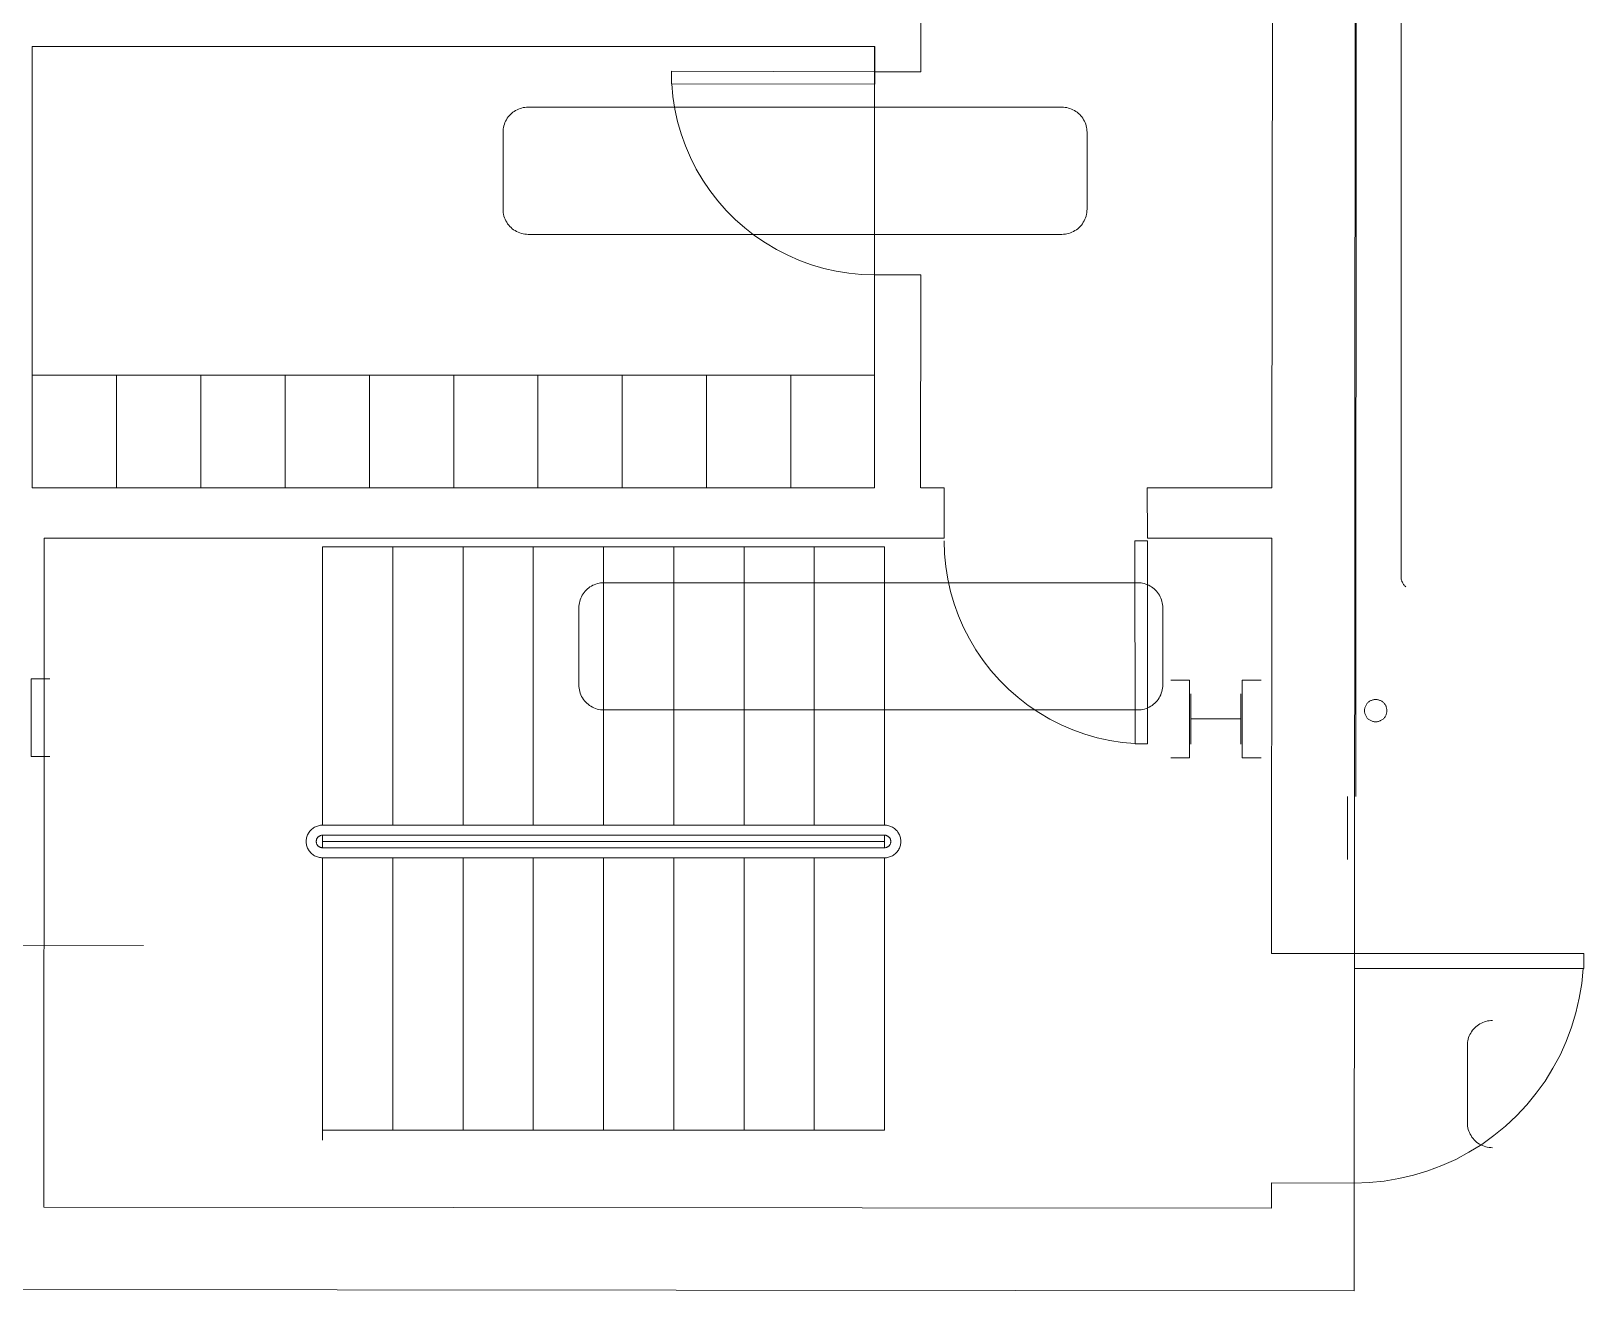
# Model space of a CAD drawing. Header units: centimetres. Extents: x -16.81 to -14.54, y 1.61 to 2.77.
# Drawn here: x -14.7591 to -14.5413, y 1.647 to 1.8236 of the extents above; entities that cross this region are included whole.
import ezdxf

# ---------------------------------------------------------------- set-up
doc = ezdxf.new("R2010")
doc.units = ezdxf.units.CM
doc.header["$MEASUREMENT"] = 0
doc.layers.get('0').update_dxf_attribs({"lineweight": 0})

msp = doc.modelspace()

# ---------------------------------------------------------------- linework, layer by layer
at = {"color": 18, "lineweight": 0, "true_color": 0x000000}
for p, q in [((-14.57331, 1.71629), (-14.57313, 2.1066)), ((-14.58506, 1.75956), (-14.58487, 1.96464)), ((-14.57351, 1.69427), (-14.57326, 1.96463)), ((-14.56696, 1.74711), (-14.56696, 1.83289)), ((-14.63431, 1.81794), (-14.6343, 1.82934)), ((-14.64078, 1.82146), (-14.75894, 1.82146)), ((-14.75894, 1.82146), (-14.75894, 1.75956)), ((-14.75894, 1.82146), (-14.64081, 1.82146)), ((-14.64081, 1.82146), (-14.64081, 1.75956)), ((-14.64078, 1.81794), (-14.64078, 1.82146)), ((-14.66928, 1.81625), (-14.66928, 1.81801)), ((-14.66928, 1.81801), (-14.64078, 1.81794)), ((-14.63431, 1.81794), (-14.64078, 1.81794)), ((-14.64078, 1.81794), (-14.64078, 1.81618)), ((-14.64078, 1.81618), (-14.66928, 1.81625)), ((-14.66923, 1.81625), (-14.66907, 1.81447)), ((-14.66907, 1.81447), (-14.66879, 1.8127)), ((-14.69187, 1.81194), (-14.69203, 1.81177)), ((-14.6917, 1.8121), (-14.69187, 1.81194)), ((-14.69152, 1.81225), (-14.6917, 1.8121)), ((-14.69134, 1.81238), (-14.69152, 1.81225)), ((-14.69114, 1.8125), (-14.69134, 1.81238)), ((-14.69094, 1.81261), (-14.69114, 1.8125)), ((-14.69073, 1.81271), (-14.69094, 1.81261)), ((-14.69051, 1.81279), (-14.69073, 1.81271)), ((-14.69029, 1.81285), (-14.69051, 1.81279)), ((-14.69007, 1.81291), (-14.69029, 1.81285)), ((-14.68984, 1.81294), (-14.69007, 1.81291)), ((-14.68961, 1.81297), (-14.68984, 1.81294)), ((-14.68938, 1.81297), (-14.68961, 1.81297)), ((-14.61452, 1.81297), (-14.68938, 1.81297)), ((-14.66879, 1.8127), (-14.66841, 1.81095)), ((-14.61429, 1.81297), (-14.61452, 1.81297)), ((-14.61406, 1.81294), (-14.61429, 1.81297)), ((-14.61384, 1.81291), (-14.61406, 1.81294)), ((-14.61361, 1.81285), (-14.61384, 1.81291)), ((-14.61339, 1.81279), (-14.61361, 1.81285)), ((-14.61318, 1.81271), (-14.61339, 1.81279)), ((-14.61297, 1.81261), (-14.61318, 1.81271)), ((-14.61276, 1.8125), (-14.61297, 1.81261)), ((-14.61257, 1.81238), (-14.61276, 1.8125)), ((-14.61238, 1.81225), (-14.61257, 1.81238)), ((-14.6122, 1.8121), (-14.61238, 1.81225)), ((-14.61203, 1.81194), (-14.6122, 1.8121)), ((-14.61188, 1.81177), (-14.61203, 1.81194)), ((-14.69287, 1.80991), (-14.69289, 1.80969)), ((-14.69283, 1.81014), (-14.69287, 1.80991)), ((-14.69278, 1.81037), (-14.69283, 1.81014)), ((-14.69271, 1.81059), (-14.69278, 1.81037)), ((-14.69263, 1.8108), (-14.69271, 1.81059)), ((-14.69254, 1.81101), (-14.69263, 1.8108)), ((-14.69243, 1.81121), (-14.69254, 1.81101)), ((-14.69231, 1.81141), (-14.69243, 1.81121)), ((-14.69217, 1.8116), (-14.69231, 1.81141)), ((-14.69203, 1.81177), (-14.69217, 1.8116)), ((-14.66841, 1.81095), (-14.66791, 1.80922)), ((-14.61173, 1.8116), (-14.61188, 1.81177)), ((-14.6116, 1.81141), (-14.61173, 1.8116)), ((-14.61148, 1.81121), (-14.6116, 1.81141)), ((-14.61137, 1.81101), (-14.61148, 1.81121)), ((-14.61127, 1.8108), (-14.61137, 1.81101)), ((-14.61119, 1.81059), (-14.61127, 1.8108)), ((-14.61112, 1.81037), (-14.61119, 1.81059)), ((-14.61107, 1.81014), (-14.61112, 1.81037)), ((-14.61103, 1.80991), (-14.61107, 1.81014)), ((-14.61101, 1.80969), (-14.61103, 1.80991)), ((-14.69289, 1.80969), (-14.6929, 1.80945)), ((-14.6929, 1.80945), (-14.6929, 1.79865)), ((-14.66791, 1.80922), (-14.66731, 1.80753)), ((-14.611, 1.80945), (-14.61101, 1.80969)), ((-14.611, 1.79865), (-14.611, 1.80945)), ((-14.66731, 1.80753), (-14.6666, 1.80589)), ((-14.6666, 1.80589), (-14.6658, 1.80429)), ((-14.6658, 1.80429), (-14.66489, 1.80274)), ((-14.66489, 1.80274), (-14.66389, 1.80126)), ((-14.66389, 1.80126), (-14.66279, 1.79984)), ((-14.66279, 1.79984), (-14.66161, 1.79849)), ((-14.6929, 1.79865), (-14.69289, 1.79841)), ((-14.69289, 1.79841), (-14.69287, 1.79817)), ((-14.69287, 1.79817), (-14.69283, 1.79794)), ((-14.69283, 1.79794), (-14.69277, 1.7977)), ((-14.69277, 1.7977), (-14.6927, 1.79747)), ((-14.6927, 1.79747), (-14.69261, 1.79725)), ((-14.69261, 1.79725), (-14.69251, 1.79703)), ((-14.69251, 1.79703), (-14.69239, 1.79682)), ((-14.69239, 1.79682), (-14.69226, 1.79662)), ((-14.66161, 1.79849), (-14.66035, 1.79722)), ((-14.66035, 1.79722), (-14.65901, 1.79603)), ((-14.61165, 1.79662), (-14.61152, 1.79682)), ((-14.61152, 1.79682), (-14.6114, 1.79703)), ((-14.6114, 1.79703), (-14.6113, 1.79725)), ((-14.6113, 1.79725), (-14.61121, 1.79747)), ((-14.61121, 1.79747), (-14.61113, 1.7977)), ((-14.61113, 1.7977), (-14.61108, 1.79794)), ((-14.61108, 1.79794), (-14.61104, 1.79817)), ((-14.61104, 1.79817), (-14.61101, 1.79841)), ((-14.61101, 1.79841), (-14.611, 1.79865)), ((-14.69226, 1.79662), (-14.69211, 1.79643)), ((-14.69211, 1.79643), (-14.69195, 1.79625)), ((-14.69195, 1.79625), (-14.69178, 1.79608)), ((-14.69178, 1.79608), (-14.6916, 1.79592)), ((-14.6916, 1.79592), (-14.69141, 1.79578)), ((-14.69141, 1.79578), (-14.69121, 1.79565)), ((-14.69121, 1.79565), (-14.691, 1.79553)), ((-14.691, 1.79553), (-14.69078, 1.79543)), ((-14.69078, 1.79543), (-14.69056, 1.79534)), ((-14.69056, 1.79534), (-14.69033, 1.79527)), ((-14.69033, 1.79527), (-14.6901, 1.79521)), ((-14.6901, 1.79521), (-14.68986, 1.79517)), ((-14.68986, 1.79517), (-14.68962, 1.79514)), ((-14.68962, 1.79514), (-14.68938, 1.79513)), ((-14.68938, 1.79513), (-14.61452, 1.79513)), ((-14.65901, 1.79603), (-14.65759, 1.79493)), ((-14.65759, 1.79493), (-14.65611, 1.79392)), ((-14.61452, 1.79513), (-14.61428, 1.79514)), ((-14.61428, 1.79514), (-14.61404, 1.79517)), ((-14.61404, 1.79517), (-14.61381, 1.79521)), ((-14.61381, 1.79521), (-14.61357, 1.79527)), ((-14.61357, 1.79527), (-14.61334, 1.79534)), ((-14.61334, 1.79534), (-14.61312, 1.79543)), ((-14.61312, 1.79543), (-14.6129, 1.79553)), ((-14.6129, 1.79553), (-14.61269, 1.79565)), ((-14.61269, 1.79565), (-14.61249, 1.79578)), ((-14.61249, 1.79578), (-14.6123, 1.79592)), ((-14.6123, 1.79592), (-14.61212, 1.79608)), ((-14.61212, 1.79608), (-14.61195, 1.79625)), ((-14.61195, 1.79625), (-14.61179, 1.79643)), ((-14.61179, 1.79643), (-14.61165, 1.79662)), ((-14.65611, 1.79392), (-14.65457, 1.793)), ((-14.65457, 1.793), (-14.65298, 1.79219)), ((-14.65298, 1.79219), (-14.65134, 1.79147)), ((-14.65134, 1.79147), (-14.64965, 1.79086)), ((-14.64965, 1.79086), (-14.64793, 1.79036)), ((-14.64793, 1.79036), (-14.64618, 1.78996)), ((-14.64618, 1.78996), (-14.64441, 1.78968)), ((-14.64441, 1.78968), (-14.64263, 1.7895)), ((-14.64263, 1.7895), (-14.64084, 1.78944)), ((-14.64081, 1.75956), (-14.64079, 1.78944)), ((-14.63431, 1.78944), (-14.64079, 1.78944)), ((-14.63434, 1.75956), (-14.63432, 1.78944)), ((-14.64081, 1.77539), (-14.75894, 1.77539)), ((-14.74711, 1.77539), (-14.74711, 1.75956)), ((-14.73529, 1.77539), (-14.73529, 1.75956)), ((-14.72347, 1.77539), (-14.72347, 1.75956)), ((-14.71165, 1.77539), (-14.71165, 1.75956)), ((-14.69982, 1.77539), (-14.69982, 1.75956)), ((-14.688, 1.77539), (-14.688, 1.75956)), ((-14.67618, 1.77539), (-14.67618, 1.75956)), ((-14.66436, 1.77539), (-14.66436, 1.75956)), ((-14.65253, 1.77539), (-14.65253, 1.75956)), ((-14.64081, 1.75956), (-14.75894, 1.75956)), ((-14.6408, 1.75956), (-14.75893, 1.75956)), ((-14.63105, 1.75956), (-14.63433, 1.75956)), ((-14.63104, 1.75252), (-14.63105, 1.75956)), ((-14.60254, 1.75252), (-14.60255, 1.75956)), ((-14.58506, 1.75956), (-14.60255, 1.75956)), ((-14.75727, 1.73106), (-14.75727, 1.75252)), ((-14.63104, 1.75252), (-14.75727, 1.75252)), ((-14.71822, 1.75133), (-14.71822, 1.71227)), ((-14.6394, 1.75133), (-14.71822, 1.75133)), ((-14.70836, 1.75133), (-14.70836, 1.71227)), ((-14.69851, 1.75133), (-14.69851, 1.71227)), ((-14.68866, 1.75133), (-14.68866, 1.71227)), ((-14.67881, 1.75133), (-14.67881, 1.71227)), ((-14.66896, 1.75133), (-14.66896, 1.71227)), ((-14.6591, 1.75133), (-14.6591, 1.71227)), ((-14.64925, 1.75133), (-14.64925, 1.71227)), ((-14.6394, 1.75133), (-14.6394, 1.71227)), ((-14.63104, 1.75213), (-14.63098, 1.75034)), ((-14.6043, 1.75217), (-14.60427, 1.72367)), ((-14.60254, 1.75216), (-14.6043, 1.75217)), ((-14.58506, 1.75252), (-14.60254, 1.75252)), ((-14.60251, 1.72366), (-14.60254, 1.75216)), ((-14.58512, 1.69429), (-14.58506, 1.75252)), ((-14.63098, 1.75034), (-14.63081, 1.74856)), ((-14.63081, 1.74856), (-14.63053, 1.74679)), ((-14.63053, 1.74679), (-14.63014, 1.74504)), ((-14.56696, 1.74711), (-14.56696, 1.74699)), ((-14.56696, 1.74699), (-14.56695, 1.74688)), ((-14.56695, 1.74688), (-14.56693, 1.74676)), ((-14.56693, 1.74676), (-14.5669, 1.74665)), ((-14.5669, 1.74665), (-14.56687, 1.74654)), ((-14.6818, 1.74451), (-14.68191, 1.74431)), ((-14.68168, 1.74471), (-14.6818, 1.74451)), ((-14.68154, 1.74489), (-14.68168, 1.74471)), ((-14.6814, 1.74507), (-14.68154, 1.74489)), ((-14.68124, 1.74524), (-14.6814, 1.74507)), ((-14.68107, 1.7454), (-14.68124, 1.74524)), ((-14.68089, 1.74554), (-14.68107, 1.7454)), ((-14.68071, 1.74568), (-14.68089, 1.74554)), ((-14.68051, 1.7458), (-14.68071, 1.74568)), ((-14.68031, 1.74591), (-14.68051, 1.7458)), ((-14.6801, 1.746), (-14.68031, 1.74591)), ((-14.67988, 1.74608), (-14.6801, 1.746)), ((-14.67966, 1.74615), (-14.67988, 1.74608)), ((-14.67944, 1.7462), (-14.67966, 1.74615)), ((-14.67921, 1.74624), (-14.67944, 1.7462)), ((-14.67898, 1.74626), (-14.67921, 1.74624)), ((-14.67875, 1.74627), (-14.67898, 1.74626)), ((-14.60389, 1.74627), (-14.67875, 1.74627)), ((-14.63014, 1.74504), (-14.62964, 1.74332)), ((-14.60366, 1.74626), (-14.60389, 1.74627)), ((-14.60343, 1.74624), (-14.60366, 1.74626)), ((-14.60321, 1.7462), (-14.60343, 1.74624)), ((-14.60298, 1.74615), (-14.60321, 1.7462)), ((-14.60276, 1.74608), (-14.60298, 1.74615)), ((-14.60255, 1.746), (-14.60276, 1.74608)), ((-14.60234, 1.74591), (-14.60255, 1.746)), ((-14.60213, 1.7458), (-14.60234, 1.74591)), ((-14.60194, 1.74568), (-14.60213, 1.7458)), ((-14.60175, 1.74554), (-14.60194, 1.74568)), ((-14.60157, 1.7454), (-14.60175, 1.74554)), ((-14.6014, 1.74524), (-14.60157, 1.7454)), ((-14.60125, 1.74507), (-14.6014, 1.74524)), ((-14.6011, 1.74489), (-14.60125, 1.74507)), ((-14.60097, 1.74471), (-14.6011, 1.74489)), ((-14.60085, 1.74451), (-14.60097, 1.74471)), ((-14.60074, 1.74431), (-14.60085, 1.74451)), ((-14.56687, 1.74654), (-14.56683, 1.74643)), ((-14.56683, 1.74643), (-14.56678, 1.74633)), ((-14.56678, 1.74633), (-14.56673, 1.74622)), ((-14.56673, 1.74622), (-14.56667, 1.74613)), ((-14.56667, 1.74613), (-14.56661, 1.74603)), ((-14.56661, 1.74603), (-14.56653, 1.74594)), ((-14.56653, 1.74594), (-14.56646, 1.74586)), ((-14.56646, 1.74586), (-14.56637, 1.74578)), ((-14.56637, 1.74578), (-14.56629, 1.7457)), ((-14.68226, 1.74298), (-14.68227, 1.74275)), ((-14.68227, 1.74275), (-14.68227, 1.73195)), ((-14.68224, 1.74321), (-14.68226, 1.74298)), ((-14.6822, 1.74344), (-14.68224, 1.74321)), ((-14.68215, 1.74366), (-14.6822, 1.74344)), ((-14.68208, 1.74388), (-14.68215, 1.74366)), ((-14.682, 1.7441), (-14.68208, 1.74388)), ((-14.68191, 1.74431), (-14.682, 1.7441)), ((-14.62964, 1.74332), (-14.62903, 1.74163)), ((-14.60064, 1.7441), (-14.60074, 1.74431)), ((-14.60056, 1.74388), (-14.60064, 1.7441)), ((-14.60049, 1.74366), (-14.60056, 1.74388)), ((-14.60044, 1.74344), (-14.60049, 1.74366)), ((-14.6004, 1.74321), (-14.60044, 1.74344)), ((-14.60038, 1.74298), (-14.6004, 1.74321)), ((-14.60037, 1.74275), (-14.60038, 1.74298)), ((-14.60037, 1.73195), (-14.60037, 1.74275)), ((-14.62903, 1.74163), (-14.62831, 1.73999)), ((-14.62831, 1.73999), (-14.6275, 1.73839)), ((-14.6275, 1.73839), (-14.62658, 1.73685)), ((-14.62658, 1.73685), (-14.62557, 1.73537)), ((-14.62557, 1.73537), (-14.62447, 1.73396)), ((-14.62447, 1.73396), (-14.62329, 1.73262)), ((-14.75645, 1.73278), (-14.75909, 1.73278)), ((-14.75909, 1.73278), (-14.75909, 1.72188)), ((-14.68227, 1.73195), (-14.68226, 1.73171)), ((-14.68226, 1.73171), (-14.68224, 1.73147)), ((-14.68224, 1.73147), (-14.6822, 1.73123)), ((-14.62329, 1.73262), (-14.62202, 1.73135)), ((-14.60045, 1.73123), (-14.60041, 1.73147)), ((-14.60041, 1.73147), (-14.60038, 1.73171)), ((-14.60038, 1.73171), (-14.60037, 1.73195)), ((-14.59927, 1.73263), (-14.59663, 1.73263)), ((-14.59663, 1.73263), (-14.59663, 1.72172)), ((-14.5866, 1.73263), (-14.58924, 1.73263)), ((-14.58924, 1.73263), (-14.58924, 1.72172)), ((-14.75728, 1.6587), (-14.75727, 1.73106)), ((-14.6822, 1.73123), (-14.68214, 1.731)), ((-14.68214, 1.731), (-14.68207, 1.73077)), ((-14.68207, 1.73077), (-14.68198, 1.73055)), ((-14.68198, 1.73055), (-14.68188, 1.73033)), ((-14.68188, 1.73033), (-14.68176, 1.73012)), ((-14.68176, 1.73012), (-14.68163, 1.72992)), ((-14.68163, 1.72992), (-14.68148, 1.72973)), ((-14.68148, 1.72973), (-14.68132, 1.72955)), ((-14.68132, 1.72955), (-14.68115, 1.72938)), ((-14.68115, 1.72938), (-14.68097, 1.72922)), ((-14.68097, 1.72922), (-14.68078, 1.72907)), ((-14.62202, 1.73135), (-14.62067, 1.73017)), ((-14.62067, 1.73017), (-14.61925, 1.72907)), ((-14.60186, 1.72907), (-14.60167, 1.72922)), ((-14.60167, 1.72922), (-14.60149, 1.72938)), ((-14.60149, 1.72938), (-14.60132, 1.72955)), ((-14.60132, 1.72955), (-14.60116, 1.72973)), ((-14.60116, 1.72973), (-14.60102, 1.72992)), ((-14.60102, 1.72992), (-14.60089, 1.73012)), ((-14.60089, 1.73012), (-14.60077, 1.73033)), ((-14.60077, 1.73033), (-14.60067, 1.73055)), ((-14.60067, 1.73055), (-14.60058, 1.73077)), ((-14.60058, 1.73077), (-14.6005, 1.731)), ((-14.6005, 1.731), (-14.60045, 1.73123)), ((-14.59642, 1.73069), (-14.59642, 1.72365)), ((-14.58945, 1.73069), (-14.58945, 1.72365)), ((-14.57182, 1.7292), (-14.57187, 1.72912)), ((-14.57176, 1.72929), (-14.57182, 1.7292)), ((-14.57169, 1.72937), (-14.57176, 1.72929)), ((-14.57162, 1.72944), (-14.57169, 1.72937)), ((-14.57155, 1.72951), (-14.57162, 1.72944)), ((-14.57147, 1.72958), (-14.57155, 1.72951)), ((-14.57139, 1.72964), (-14.57147, 1.72958)), ((-14.5713, 1.72969), (-14.57139, 1.72964)), ((-14.57121, 1.72974), (-14.5713, 1.72969)), ((-14.57112, 1.72978), (-14.57121, 1.72974)), ((-14.57102, 1.72982), (-14.57112, 1.72978)), ((-14.57092, 1.72985), (-14.57102, 1.72982)), ((-14.57082, 1.72987), (-14.57092, 1.72985)), ((-14.57072, 1.72989), (-14.57082, 1.72987)), ((-14.57062, 1.7299), (-14.57072, 1.72989)), ((-14.57052, 1.7299), (-14.57062, 1.7299)), ((-14.57041, 1.7299), (-14.57052, 1.7299)), ((-14.57031, 1.72989), (-14.57041, 1.7299)), ((-14.57021, 1.72987), (-14.57031, 1.72989)), ((-14.57011, 1.72985), (-14.57021, 1.72987)), ((-14.57001, 1.72982), (-14.57011, 1.72985)), ((-14.56992, 1.72978), (-14.57001, 1.72982)), ((-14.56982, 1.72974), (-14.56992, 1.72978)), ((-14.56973, 1.72969), (-14.56982, 1.72974)), ((-14.56965, 1.72964), (-14.56973, 1.72969)), ((-14.56956, 1.72958), (-14.56965, 1.72964)), ((-14.56948, 1.72951), (-14.56956, 1.72958)), ((-14.56941, 1.72944), (-14.56948, 1.72951)), ((-14.56934, 1.72937), (-14.56941, 1.72944)), ((-14.56927, 1.72929), (-14.56934, 1.72937)), ((-14.56921, 1.72921), (-14.56927, 1.72929)), ((-14.56916, 1.72912), (-14.56921, 1.72921)), ((-14.68078, 1.72907), (-14.68058, 1.72894)), ((-14.68058, 1.72894), (-14.68037, 1.72883)), ((-14.68037, 1.72883), (-14.68015, 1.72872)), ((-14.68015, 1.72872), (-14.67993, 1.72863)), ((-14.67993, 1.72863), (-14.6797, 1.72856)), ((-14.6797, 1.72856), (-14.67947, 1.7285)), ((-14.67947, 1.7285), (-14.67923, 1.72846)), ((-14.67923, 1.72846), (-14.67899, 1.72844)), ((-14.67899, 1.72844), (-14.67875, 1.72843)), ((-14.67875, 1.72843), (-14.60389, 1.72843)), ((-14.61925, 1.72907), (-14.61777, 1.72807)), ((-14.61777, 1.72807), (-14.61622, 1.72716)), ((-14.61622, 1.72716), (-14.61463, 1.72635)), ((-14.60389, 1.72843), (-14.60365, 1.72844)), ((-14.60365, 1.72844), (-14.60341, 1.72846)), ((-14.60341, 1.72846), (-14.60318, 1.7285)), ((-14.60318, 1.7285), (-14.60294, 1.72856)), ((-14.60294, 1.72856), (-14.60271, 1.72863)), ((-14.60271, 1.72863), (-14.60249, 1.72872)), ((-14.60249, 1.72872), (-14.60227, 1.72883)), ((-14.60227, 1.72883), (-14.60206, 1.72894)), ((-14.60206, 1.72894), (-14.60186, 1.72907)), ((-14.59642, 1.72717), (-14.58945, 1.72717)), ((-14.57207, 1.72854), (-14.57208, 1.72843)), ((-14.57208, 1.72843), (-14.57208, 1.72833)), ((-14.57208, 1.72833), (-14.57208, 1.72823)), ((-14.57208, 1.72823), (-14.57207, 1.72813)), ((-14.57205, 1.72864), (-14.57207, 1.72854)), ((-14.57207, 1.72813), (-14.57205, 1.72803)), ((-14.57203, 1.72874), (-14.57205, 1.72864)), ((-14.57205, 1.72803), (-14.57203, 1.72793)), ((-14.572, 1.72884), (-14.57203, 1.72874)), ((-14.57203, 1.72793), (-14.572, 1.72783)), ((-14.57196, 1.72893), (-14.572, 1.72884)), ((-14.572, 1.72783), (-14.57196, 1.72773)), ((-14.57192, 1.72903), (-14.57196, 1.72893)), ((-14.57196, 1.72773), (-14.57192, 1.72764)), ((-14.57187, 1.72912), (-14.57192, 1.72903)), ((-14.57192, 1.72764), (-14.57187, 1.72755)), ((-14.57187, 1.72755), (-14.57182, 1.72746)), ((-14.57182, 1.72746), (-14.57176, 1.72738)), ((-14.57176, 1.72738), (-14.57169, 1.7273)), ((-14.57169, 1.7273), (-14.57162, 1.72723)), ((-14.57162, 1.72723), (-14.57155, 1.72716)), ((-14.57155, 1.72716), (-14.57147, 1.72709)), ((-14.57147, 1.72709), (-14.57138, 1.72703)), ((-14.57138, 1.72703), (-14.5713, 1.72698)), ((-14.56973, 1.72698), (-14.56964, 1.72703)), ((-14.56964, 1.72703), (-14.56956, 1.72709)), ((-14.56956, 1.72709), (-14.56948, 1.72716)), ((-14.56948, 1.72716), (-14.56941, 1.72723)), ((-14.56941, 1.72723), (-14.56934, 1.7273)), ((-14.56934, 1.7273), (-14.56927, 1.72738)), ((-14.56927, 1.72738), (-14.56921, 1.72747)), ((-14.56921, 1.72747), (-14.56916, 1.72755)), ((-14.56911, 1.72903), (-14.56916, 1.72912)), ((-14.56916, 1.72755), (-14.56911, 1.72764)), ((-14.56907, 1.72894), (-14.56911, 1.72903)), ((-14.56911, 1.72764), (-14.56907, 1.72774)), ((-14.56903, 1.72884), (-14.56907, 1.72894)), ((-14.56907, 1.72774), (-14.56903, 1.72783)), ((-14.569, 1.72874), (-14.56903, 1.72884)), ((-14.56903, 1.72783), (-14.569, 1.72793)), ((-14.56898, 1.72864), (-14.569, 1.72874)), ((-14.569, 1.72793), (-14.56898, 1.72803)), ((-14.56896, 1.72854), (-14.56898, 1.72864)), ((-14.56898, 1.72803), (-14.56896, 1.72813)), ((-14.56895, 1.72844), (-14.56896, 1.72854)), ((-14.56896, 1.72813), (-14.56895, 1.72823)), ((-14.56895, 1.72834), (-14.56895, 1.72844)), ((-14.56895, 1.72823), (-14.56895, 1.72834)), ((-14.61463, 1.72635), (-14.61298, 1.72564)), ((-14.61298, 1.72564), (-14.61129, 1.72504)), ((-14.61129, 1.72504), (-14.60957, 1.72454)), ((-14.5713, 1.72698), (-14.57121, 1.72693)), ((-14.57121, 1.72693), (-14.57111, 1.72689)), ((-14.57111, 1.72689), (-14.57102, 1.72685)), ((-14.57102, 1.72685), (-14.57092, 1.72682)), ((-14.57092, 1.72682), (-14.57082, 1.7268)), ((-14.57082, 1.7268), (-14.57072, 1.72678)), ((-14.57072, 1.72678), (-14.57062, 1.72677)), ((-14.57062, 1.72677), (-14.57051, 1.72677)), ((-14.57051, 1.72677), (-14.57041, 1.72677)), ((-14.57041, 1.72677), (-14.57031, 1.72678)), ((-14.57031, 1.72678), (-14.57021, 1.7268)), ((-14.57021, 1.7268), (-14.57011, 1.72682)), ((-14.57011, 1.72682), (-14.57001, 1.72685)), ((-14.57001, 1.72685), (-14.56991, 1.72689)), ((-14.56991, 1.72689), (-14.56982, 1.72693)), ((-14.56982, 1.72693), (-14.56973, 1.72698)), ((-14.60957, 1.72454), (-14.60782, 1.72415)), ((-14.60782, 1.72415), (-14.60605, 1.72388)), ((-14.60605, 1.72388), (-14.60427, 1.72371)), ((-14.60427, 1.72367), (-14.60251, 1.72366)), ((-14.75909, 1.72188), (-14.75645, 1.72188)), ((-14.59663, 1.72172), (-14.59927, 1.72172)), ((-14.58924, 1.72172), (-14.5866, 1.72172)), ((-14.57446, 1.71628), (-14.57447, 1.70748)), ((-14.71958, 1.71182), (-14.7197, 1.71173)), ((-14.71946, 1.7119), (-14.71958, 1.71182)), ((-14.71934, 1.71198), (-14.71946, 1.7119)), ((-14.71921, 1.71204), (-14.71934, 1.71198)), ((-14.71907, 1.7121), (-14.71921, 1.71204)), ((-14.71894, 1.71215), (-14.71907, 1.7121)), ((-14.7188, 1.7122), (-14.71894, 1.71215)), ((-14.71865, 1.71223), (-14.7188, 1.7122)), ((-14.71851, 1.71225), (-14.71865, 1.71223)), ((-14.71836, 1.71227), (-14.71851, 1.71225)), ((-14.71822, 1.71227), (-14.71836, 1.71227)), ((-14.6394, 1.71227), (-14.71822, 1.71227)), ((-14.63924, 1.71227), (-14.63939, 1.71227)), ((-14.6391, 1.71225), (-14.63924, 1.71227)), ((-14.63895, 1.71223), (-14.6391, 1.71225)), ((-14.63881, 1.71219), (-14.63895, 1.71223)), ((-14.63867, 1.71215), (-14.63881, 1.71219)), ((-14.63853, 1.7121), (-14.63867, 1.71215)), ((-14.6384, 1.71204), (-14.63853, 1.7121)), ((-14.63827, 1.71197), (-14.6384, 1.71204)), ((-14.63814, 1.7119), (-14.63827, 1.71197)), ((-14.63802, 1.71181), (-14.63814, 1.7119)), ((-14.63791, 1.71172), (-14.63802, 1.71181)), ((-14.72049, 1.7102), (-14.7205, 1.71006)), ((-14.7205, 1.71006), (-14.7205, 1.70991)), ((-14.7205, 1.70991), (-14.72049, 1.70976)), ((-14.72047, 1.71035), (-14.72049, 1.7102)), ((-14.72049, 1.70976), (-14.72047, 1.70962)), ((-14.72045, 1.71049), (-14.72047, 1.71035)), ((-14.72047, 1.70962), (-14.72045, 1.70947)), ((-14.72041, 1.71063), (-14.72045, 1.71049)), ((-14.72036, 1.71077), (-14.72041, 1.71063)), ((-14.72031, 1.71091), (-14.72036, 1.71077)), ((-14.72024, 1.71104), (-14.72031, 1.71091)), ((-14.72017, 1.71117), (-14.72024, 1.71104)), ((-14.72009, 1.71129), (-14.72017, 1.71117)), ((-14.72, 1.71141), (-14.72009, 1.71129)), ((-14.71991, 1.71152), (-14.72, 1.71141)), ((-14.71981, 1.71163), (-14.71991, 1.71152)), ((-14.7197, 1.71173), (-14.71981, 1.71163)), ((-14.71908, 1.71012), (-14.71909, 1.71007)), ((-14.71909, 1.71007), (-14.71909, 1.71001)), ((-14.71909, 1.71001), (-14.71909, 1.70996)), ((-14.71909, 1.70996), (-14.71909, 1.7099)), ((-14.71909, 1.7099), (-14.71908, 1.70984)), ((-14.71907, 1.71018), (-14.71908, 1.71012)), ((-14.71908, 1.70984), (-14.71907, 1.70979)), ((-14.71906, 1.71023), (-14.71907, 1.71018)), ((-14.71907, 1.70979), (-14.71906, 1.70973)), ((-14.71904, 1.71029), (-14.71906, 1.71023)), ((-14.71906, 1.70973), (-14.71904, 1.70968)), ((-14.71902, 1.71034), (-14.71904, 1.71029)), ((-14.71904, 1.70968), (-14.71902, 1.70963)), ((-14.719, 1.71039), (-14.71902, 1.71034)), ((-14.71902, 1.70963), (-14.719, 1.70958)), ((-14.71897, 1.71044), (-14.719, 1.71039)), ((-14.71894, 1.71049), (-14.71897, 1.71044)), ((-14.7189, 1.71053), (-14.71894, 1.71049)), ((-14.71887, 1.71058), (-14.7189, 1.71053)), ((-14.71883, 1.71062), (-14.71887, 1.71058)), ((-14.71879, 1.71065), (-14.71883, 1.71062)), ((-14.71874, 1.71069), (-14.71879, 1.71065)), ((-14.7187, 1.71072), (-14.71874, 1.71069)), ((-14.71865, 1.71075), (-14.7187, 1.71072)), ((-14.7186, 1.71078), (-14.71865, 1.71075)), ((-14.71855, 1.7108), (-14.7186, 1.71078)), ((-14.71849, 1.71082), (-14.71855, 1.7108)), ((-14.71844, 1.71083), (-14.71849, 1.71082)), ((-14.71838, 1.71085), (-14.71844, 1.71083)), ((-14.71833, 1.71086), (-14.71838, 1.71085)), ((-14.71827, 1.71086), (-14.71833, 1.71086)), ((-14.71822, 1.71086), (-14.71827, 1.71086)), ((-14.63939, 1.71086), (-14.71822, 1.71086)), ((-14.71822, 1.71086), (-14.71822, 1.7091)), ((-14.6394, 1.70998), (-14.71822, 1.70998)), ((-14.63939, 1.71086), (-14.6394, 1.7091)), ((-14.63934, 1.71086), (-14.63939, 1.71086)), ((-14.63928, 1.71086), (-14.63934, 1.71086)), ((-14.63923, 1.71085), (-14.63928, 1.71086)), ((-14.63917, 1.71083), (-14.63923, 1.71085)), ((-14.63912, 1.71082), (-14.63917, 1.71083)), ((-14.63906, 1.7108), (-14.63912, 1.71082)), ((-14.63901, 1.71078), (-14.63906, 1.7108)), ((-14.63896, 1.71075), (-14.63901, 1.71078)), ((-14.63891, 1.71072), (-14.63896, 1.71075)), ((-14.63887, 1.71069), (-14.63891, 1.71072)), ((-14.63882, 1.71065), (-14.63887, 1.71069)), ((-14.63878, 1.71061), (-14.63882, 1.71065)), ((-14.63874, 1.71057), (-14.63878, 1.71061)), ((-14.63871, 1.71053), (-14.63874, 1.71057)), ((-14.63867, 1.71049), (-14.63871, 1.71053)), ((-14.63864, 1.71044), (-14.63867, 1.71049)), ((-14.63861, 1.71039), (-14.63864, 1.71044)), ((-14.63862, 1.70957), (-14.63859, 1.70963)), ((-14.63859, 1.71034), (-14.63861, 1.71039)), ((-14.63857, 1.71029), (-14.63859, 1.71034)), ((-14.63859, 1.70963), (-14.63857, 1.70968)), ((-14.63855, 1.71023), (-14.63857, 1.71029)), ((-14.63857, 1.70968), (-14.63855, 1.70973)), ((-14.63854, 1.71018), (-14.63855, 1.71023)), ((-14.63855, 1.70973), (-14.63854, 1.70979)), ((-14.63853, 1.71012), (-14.63854, 1.71018)), ((-14.63854, 1.70979), (-14.63853, 1.70984)), ((-14.63852, 1.71007), (-14.63853, 1.71012)), ((-14.63853, 1.70984), (-14.63852, 1.7099)), ((-14.63852, 1.71001), (-14.63852, 1.71007)), ((-14.63852, 1.70995), (-14.63852, 1.71001)), ((-14.63852, 1.7099), (-14.63852, 1.70995)), ((-14.6378, 1.71162), (-14.63791, 1.71172)), ((-14.6377, 1.71152), (-14.6378, 1.71162)), ((-14.6376, 1.71141), (-14.6377, 1.71152)), ((-14.63752, 1.71129), (-14.6376, 1.71141)), ((-14.63744, 1.71116), (-14.63752, 1.71129)), ((-14.63737, 1.71104), (-14.63744, 1.71116)), ((-14.6373, 1.7109), (-14.63737, 1.71104)), ((-14.63725, 1.71077), (-14.6373, 1.7109)), ((-14.6372, 1.71063), (-14.63725, 1.71077)), ((-14.63716, 1.71049), (-14.6372, 1.71063)), ((-14.63717, 1.70947), (-14.63714, 1.70961)), ((-14.63714, 1.71034), (-14.63716, 1.71049)), ((-14.63712, 1.7102), (-14.63714, 1.71034)), ((-14.63714, 1.70961), (-14.63712, 1.70976)), ((-14.63711, 1.71005), (-14.63712, 1.7102)), ((-14.63712, 1.70976), (-14.63711, 1.70991)), ((-14.63711, 1.70991), (-14.63711, 1.71005)), ((-14.72045, 1.70947), (-14.72041, 1.70933)), ((-14.72041, 1.70933), (-14.72036, 1.70919)), ((-14.72036, 1.70919), (-14.72031, 1.70906)), ((-14.72031, 1.70906), (-14.72024, 1.70893)), ((-14.72024, 1.70893), (-14.72017, 1.7088)), ((-14.72017, 1.7088), (-14.72009, 1.70868)), ((-14.72009, 1.70868), (-14.72, 1.70856)), ((-14.72, 1.70856), (-14.71991, 1.70845)), ((-14.71991, 1.70845), (-14.71981, 1.70834)), ((-14.71981, 1.70834), (-14.7197, 1.70824)), ((-14.7197, 1.70824), (-14.71958, 1.70815)), ((-14.71958, 1.70815), (-14.71946, 1.70807)), ((-14.71946, 1.70807), (-14.71934, 1.70799)), ((-14.71934, 1.70799), (-14.71921, 1.70792)), ((-14.71921, 1.70792), (-14.71907, 1.70786)), ((-14.71907, 1.70786), (-14.71894, 1.70781)), ((-14.719, 1.70958), (-14.71897, 1.70953)), ((-14.71897, 1.70953), (-14.71894, 1.70948)), ((-14.71894, 1.70948), (-14.7189, 1.70944)), ((-14.71894, 1.70781), (-14.7188, 1.70777)), ((-14.7189, 1.70944), (-14.71887, 1.70939)), ((-14.71887, 1.70939), (-14.71883, 1.70935)), ((-14.71883, 1.70935), (-14.71879, 1.70931)), ((-14.7188, 1.70777), (-14.71865, 1.70774)), ((-14.71879, 1.70931), (-14.71874, 1.70928)), ((-14.71874, 1.70928), (-14.7187, 1.70925)), ((-14.7187, 1.70925), (-14.71865, 1.70922)), ((-14.71865, 1.70922), (-14.7186, 1.70919)), ((-14.71865, 1.70774), (-14.71851, 1.70772)), ((-14.7186, 1.70919), (-14.71855, 1.70917)), ((-14.71855, 1.70917), (-14.71849, 1.70915)), ((-14.71851, 1.70772), (-14.71836, 1.7077)), ((-14.71849, 1.70915), (-14.71844, 1.70913)), ((-14.71844, 1.70913), (-14.71838, 1.70912)), ((-14.71838, 1.70912), (-14.71833, 1.70911)), ((-14.71836, 1.7077), (-14.71822, 1.7077)), ((-14.71833, 1.70911), (-14.71827, 1.70911)), ((-14.71827, 1.70911), (-14.71822, 1.7091)), ((-14.6394, 1.7091), (-14.71822, 1.7091)), ((-14.71822, 1.7077), (-14.71822, 1.66811)), ((-14.6394, 1.7077), (-14.71822, 1.7077)), ((-14.70836, 1.7077), (-14.70836, 1.66952)), ((-14.69851, 1.7077), (-14.69851, 1.66952)), ((-14.68866, 1.7077), (-14.68866, 1.66952)), ((-14.67881, 1.7077), (-14.67881, 1.66952)), ((-14.66896, 1.7077), (-14.66896, 1.66952)), ((-14.6591, 1.7077), (-14.6591, 1.66952)), ((-14.64925, 1.7077), (-14.64925, 1.66952)), ((-14.6394, 1.7091), (-14.63934, 1.70911)), ((-14.6394, 1.7077), (-14.6394, 1.66952)), ((-14.6394, 1.7077), (-14.63925, 1.7077)), ((-14.63934, 1.70911), (-14.63929, 1.70911)), ((-14.63929, 1.70911), (-14.63923, 1.70912)), ((-14.63925, 1.7077), (-14.63911, 1.70771)), ((-14.63923, 1.70912), (-14.63917, 1.70913)), ((-14.63917, 1.70913), (-14.63912, 1.70915)), ((-14.63912, 1.70915), (-14.63907, 1.70917)), ((-14.63911, 1.70771), (-14.63896, 1.70774)), ((-14.63907, 1.70917), (-14.63902, 1.70919)), ((-14.63902, 1.70919), (-14.63897, 1.70922)), ((-14.63897, 1.70922), (-14.63892, 1.70925)), ((-14.63896, 1.70774), (-14.63882, 1.70777)), ((-14.63892, 1.70925), (-14.63887, 1.70928)), ((-14.63887, 1.70928), (-14.63883, 1.70931)), ((-14.63883, 1.70931), (-14.63879, 1.70935)), ((-14.63882, 1.70777), (-14.63868, 1.70781)), ((-14.63879, 1.70935), (-14.63875, 1.70939)), ((-14.63875, 1.70939), (-14.63871, 1.70943)), ((-14.63871, 1.70943), (-14.63868, 1.70948)), ((-14.63868, 1.70948), (-14.63864, 1.70953)), ((-14.63868, 1.70781), (-14.63854, 1.70786)), ((-14.63864, 1.70953), (-14.63862, 1.70957)), ((-14.63854, 1.70786), (-14.63841, 1.70792)), ((-14.63841, 1.70792), (-14.63828, 1.70799)), ((-14.63828, 1.70799), (-14.63815, 1.70806)), ((-14.63815, 1.70806), (-14.63803, 1.70815)), ((-14.63803, 1.70815), (-14.63792, 1.70824)), ((-14.63792, 1.70824), (-14.63781, 1.70834)), ((-14.63781, 1.70834), (-14.63771, 1.70844)), ((-14.63771, 1.70844), (-14.63761, 1.70855)), ((-14.63761, 1.70855), (-14.63752, 1.70867)), ((-14.63752, 1.70867), (-14.63744, 1.70879)), ((-14.63744, 1.70879), (-14.63737, 1.70892)), ((-14.63737, 1.70892), (-14.63731, 1.70905)), ((-14.63731, 1.70905), (-14.63725, 1.70919)), ((-14.63725, 1.70919), (-14.6372, 1.70933)), ((-14.6372, 1.70933), (-14.63717, 1.70947)), ((-14.74331, 1.69541), (-14.77993, 1.69527)), ((-14.57351, 1.69427), (-14.58512, 1.69429)), ((-14.57351, 1.69427), (-14.57354, 1.66208)), ((-14.57351, 1.69429), (-14.57351, 1.69218)), ((-14.54131, 1.69429), (-14.57351, 1.69429)), ((-14.57351, 1.69218), (-14.54131, 1.69218)), ((-14.54162, 1.69007), (-14.54141, 1.69217)), ((-14.54131, 1.69218), (-14.54131, 1.69429)), ((-14.54196, 1.68799), (-14.54162, 1.69007)), ((-14.54244, 1.68594), (-14.54196, 1.68799)), ((-14.54305, 1.68392), (-14.54244, 1.68594)), ((-14.55694, 1.6835), (-14.55707, 1.68331)), ((-14.55679, 1.68368), (-14.55694, 1.6835)), ((-14.55663, 1.68385), (-14.55679, 1.68368)), ((-14.55646, 1.68401), (-14.55663, 1.68385)), ((-14.55629, 1.68415), (-14.55646, 1.68401)), ((-14.5561, 1.68429), (-14.55629, 1.68415)), ((-14.5559, 1.68441), (-14.5561, 1.68429)), ((-14.5557, 1.68452), (-14.5559, 1.68441)), ((-14.55549, 1.68461), (-14.5557, 1.68452)), ((-14.55527, 1.68469), (-14.55549, 1.68461)), ((-14.55505, 1.68476), (-14.55527, 1.68469)), ((-14.55483, 1.68481), (-14.55505, 1.68476)), ((-14.5546, 1.68485), (-14.55483, 1.68481)), ((-14.55437, 1.68487), (-14.5546, 1.68485)), ((-14.55414, 1.68488), (-14.55437, 1.68487)), ((-14.5438, 1.68195), (-14.54305, 1.68392)), ((-14.55765, 1.68159), (-14.55766, 1.68136)), ((-14.55766, 1.68136), (-14.55766, 1.67056)), ((-14.55763, 1.68182), (-14.55765, 1.68159)), ((-14.55759, 1.68205), (-14.55763, 1.68182)), ((-14.55754, 1.68227), (-14.55759, 1.68205)), ((-14.55748, 1.68249), (-14.55754, 1.68227)), ((-14.55739, 1.68271), (-14.55748, 1.68249)), ((-14.5573, 1.68292), (-14.55739, 1.68271)), ((-14.55719, 1.68312), (-14.5573, 1.68292)), ((-14.55707, 1.68331), (-14.55719, 1.68312)), ((-14.54466, 1.68003), (-14.5438, 1.68195)), ((-14.54566, 1.67818), (-14.54466, 1.68003)), ((-14.54677, 1.67639), (-14.54566, 1.67818)), ((-14.548, 1.67467), (-14.54677, 1.67639)), ((-14.55077, 1.67151), (-14.54933, 1.67305)), ((-14.54933, 1.67305), (-14.548, 1.67467)), ((-14.55766, 1.67056), (-14.55765, 1.67032)), ((-14.55231, 1.67007), (-14.55077, 1.67151)), ((-14.6394, 1.66952), (-14.71822, 1.66952)), ((-14.55765, 1.67032), (-14.55763, 1.67008)), ((-14.55763, 1.67008), (-14.55759, 1.66984)), ((-14.55759, 1.66984), (-14.55753, 1.66961)), ((-14.55753, 1.66961), (-14.55746, 1.66938)), ((-14.55746, 1.66938), (-14.55737, 1.66916)), ((-14.55737, 1.66916), (-14.55727, 1.66894)), ((-14.55727, 1.66894), (-14.55715, 1.66873)), ((-14.55715, 1.66873), (-14.55702, 1.66853)), ((-14.55702, 1.66853), (-14.55687, 1.66834)), ((-14.55687, 1.66834), (-14.55672, 1.66816)), ((-14.55565, 1.66751), (-14.55394, 1.66873)), ((-14.55394, 1.66873), (-14.55231, 1.67007)), ((-14.5593, 1.6654), (-14.55744, 1.66639)), ((-14.55744, 1.66639), (-14.55565, 1.66751)), ((-14.55672, 1.66816), (-14.55655, 1.66799)), ((-14.55655, 1.66799), (-14.55636, 1.66783)), ((-14.55636, 1.66783), (-14.55617, 1.66768)), ((-14.55617, 1.66768), (-14.55597, 1.66755)), ((-14.55597, 1.66755), (-14.55576, 1.66743)), ((-14.55576, 1.66743), (-14.55555, 1.66733)), ((-14.55555, 1.66733), (-14.55532, 1.66724)), ((-14.55532, 1.66724), (-14.55509, 1.66717)), ((-14.55509, 1.66717), (-14.55486, 1.66711)), ((-14.55486, 1.66711), (-14.55462, 1.66707)), ((-14.55462, 1.66707), (-14.55438, 1.66705)), ((-14.55438, 1.66705), (-14.55414, 1.66704)), ((-14.56319, 1.66379), (-14.56122, 1.66453)), ((-14.56122, 1.66453), (-14.5593, 1.6654)), ((-14.58515, 1.65857), (-14.58515, 1.66209)), ((-14.58515, 1.66209), (-14.57354, 1.66208)), ((-14.57355, 1.64695), (-14.57354, 1.66208)), ((-14.57354, 1.66208), (-14.57143, 1.66215)), ((-14.57143, 1.66215), (-14.56933, 1.66235)), ((-14.56933, 1.66235), (-14.56726, 1.6627)), ((-14.56726, 1.6627), (-14.5652, 1.66318)), ((-14.5652, 1.66318), (-14.56319, 1.66379)), ((-14.75728, 1.6587), (-14.58515, 1.65857)), ((-14.9363, 1.64734), (-14.57355, 1.64695))]:
    msp.add_line(p, q, dxfattribs=at)

doc.saveas('drawing.dxf')
